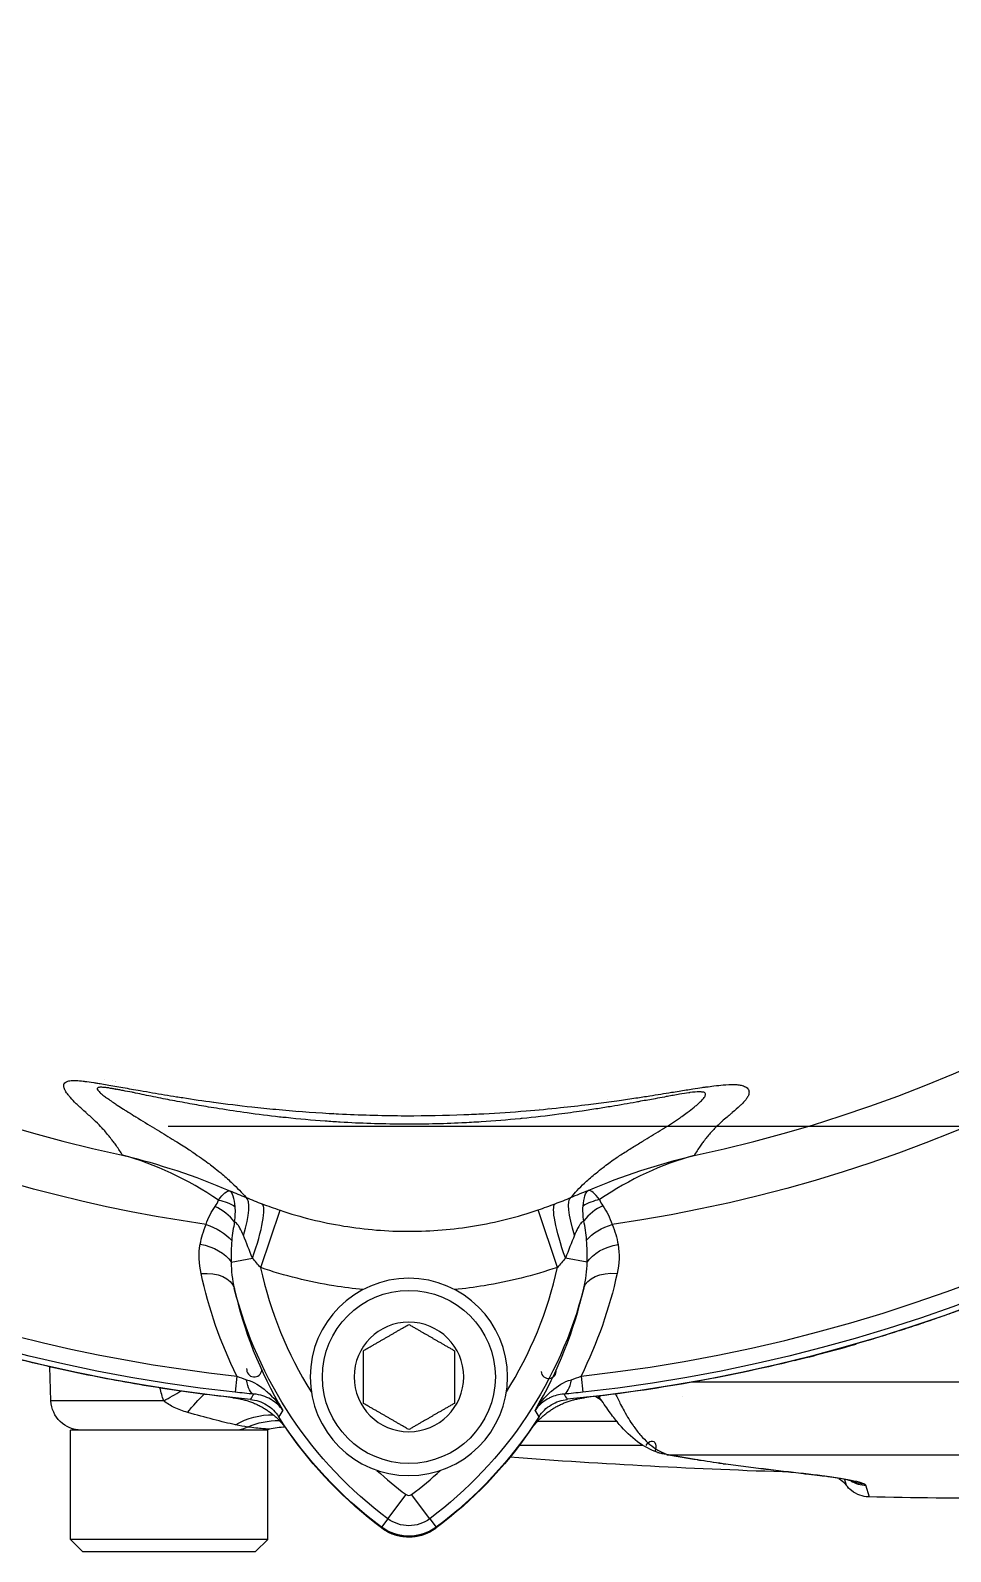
# Model space of a CAD drawing. Header units: millimetres. Extents: x 553637 to 584936, y 5008 to 53898.
# Drawn here: x 560128.5 to 560189.1, y 42116 to 42216.2 of the extents above; entities that cross this region are included whole.
import ezdxf

# ---------------------------------------------------------------- set-up
doc = ezdxf.new("R2010")
doc.units = ezdxf.units.MM
doc.header["$LTSCALE"] = 10
doc.header["$MEASUREMENT"] = 0
doc.layers.add('2', color=2, linetype='Continuous')

msp = doc.modelspace()

# ---------------------------------------------------------------- linework, layer by layer
at = {"layer": '2'}
msp.add_line((560197.56, 42143.99, 9.82), (560137.56, 42143.99, 9.82), dxfattribs=at)
at = {"layer": '2', "extrusion": (-1, 1.31047e-06, 1.33332e-29)}
for p, q in [((560143.65, 42134.69), (560144.92, 42138.47)), ((560163.2, 42134.71), (560161.92, 42138.49)), ((560141.7, 42135.06), (560143.1, 42135.32)), ((560165.16, 42135.05), (560163.73, 42135.32)), ((560129.83, 42125.92), (560129.75, 42128.16)), ((560142.07, 42127.54), (560141.96, 42126.48)), ((560164.75, 42127.54), (560164.87, 42126.48)), ((560216.7, 42127.14), (560172.08, 42127.14)), ((560137.26, 42125.92), (560129.83, 42125.92)), ((560167.12, 42124.55), (560161.87, 42124.55)), ((560144.11, 42123.99), (560131.11, 42123.99)), ((560131.11, 42116.79), (560131.11, 42123.99)), ((560144.11, 42116.79), (560144.11, 42123.99)), ((560160.7, 42122.99), (560168.81, 42122.99)), ((560170.61, 42122.35), (560214.6, 42122.35)), ((560173.94, 42121.81), (560173.94, 42121.81)), ((560182.11, 42120.74), (560182.22, 42120.36)), ((560183.76, 42119.58), (560183.52, 42120.36)), ((560152.03, 42118.15), (560153.23, 42119.75)), ((560154.79, 42118.15), (560153.59, 42119.75)), ((560152.03, 42118.15), (560151.61, 42117.59)), ((560154.79, 42118.15), (560155.2, 42117.59)), ((560144.11, 42116.79), (560131.11, 42116.79)), ((560131.91, 42115.99), (560131.11, 42116.79)), ((560143.31, 42115.99), (560144.11, 42116.79)), ((560131.91, 42115.99), (560143.31, 42115.99))]:
    msp.add_line(p, q, dxfattribs=at)
at = {"layer": '2', "extrusion": (3.3667e-22, 2.56909e-16, -1)}
for radius in [6.5, 3.61]:
    msp.add_circle((-560153.41, 42127.49), radius, dxfattribs=at)
at = {"layer": '2'}
msp.add_circle((560153.41, 42127.49), 5.7, dxfattribs=at)
for centre, radius, start, end in [((560153.41, 42231.49), 91.36, 101.9162, 258.0836), ((560153.41, 42231.49), 91.36, 281.878, 78.1218), ((560153.41, 42231.49), 104.56, 276.2287, 353.7751), ((560153.41, 42231.49), 104.56, 200.1521, 263.7751), ((560168.38, 42140), 25.3, 192.1333, 212.2334), ((560138.29, 42140.15), 25.5, 327.6578, 347.6869), ((560153.41, 42231.48), 106, 283.8639, 286.1361), ((560143.22, 42127.99), 0.5, 174.6504, 354.6504), ((560162.62, 42127.89), 0.5, 185.3547, 5.3547), ((560168.38, 42140), 25.3, 227.5579, 233.2015), ((560138.29, 42140.15), 25.5, 306.8698, 312.457), ((560153.41, 42119.99), 0.3, 233.13, 306.8698)]:
    msp.add_arc(centre, radius, start, end, dxfattribs=at)
at = {"layer": '2', "extrusion": (3.3667e-22, 2.56909e-16, -1)}
for centre, radius, start, end in [((-560153.41, 42231.49), 105.99, 275.6479, 354.351), ((-560153.41, 42231.49), 105.99, 185.6479, 264.351), ((-560153.41, 42231.49), 105.63, 276.2249, 353.7714), ((-560153.41, 42231.49), 105.63, 186.2249, 263.7714), ((-560153.41, 42231.49), 94.9, 188.0915, 261.884), ((-560153.41, 42231.49), 94.9, 278.0915, 341.1672), ((-560168.38, 42140), 27.3, 306.8037, 345.8341), ((-560138.29, 42140.15), 27.5, 194.3449, 233.1302), ((-560179.81, 42132.96), 4.5, 226.9722, 227.1597), ((-560179.81, 42132.96), 4.5, 282.8403, 283.0287), ((-560131.83, 42125.99), 2, 270.0001, 358.0001), ((-560168.38, 42140), 27.99, 306.8053, 327.2755), ((-560138.29, 42140.15), 28.2, 212.7999, 233.1302), ((-560192.61, 42560.63), 439.64, 271.8257, 274.2449), ((-560180.63, 42119.15), 2, 123.9348, 142.5477), ((-560192.61, 42528.58), 409.09, 268.7485, 271.2516), ((-560153.41, 42119.99), 2.99, 233.1302, 306.87), ((-560153.41, 42119.99), 2.3, 233.1302, 306.87)]:
    msp.add_arc(centre, radius, start, end, dxfattribs=at)
at = {"layer": '2'}
for centre, major_axis, ratio, start_param, end_param in [((560141.07, 42135.66), (-1.57, -3.68), 0.237822, 1.98859, 3.088358), ((560140.39, 42136.81), (-1.79, 1.74), 0.69597, 4.517015, 5.186106), ((560142.3, 42135.17), (-1.41, -3.74), 0.17634, 1.67724, 3.083531), ((560061.87, 42232.98), (-112.65, 85.87), 0.396405, 2.880715, 2.899209), ((560166.24, 42137.15), (-2.39, -0.72), 0.813327, -1.699688, -1.229841), ((560166.45, 42136.85), (-1.78, -1.76), 0.698392, -2.053067, -1.393924), ((560163.34, 42129.34), (-0.26, 2.99), 0.276748, 3.177919, 3.941499), ((560170.72, 42124.34), (0.34, 1.97), 0.737239, 6.023578, 6.024808), ((560170.44, 42124.41), (-0.64, -1.9), 0.678253, 0, 0.301748), ((560170.72, 42124.34), (0.34, 1.97), 0.737239, 3.141593, 3.298035), ((560172.76, 42123.99), (0.32, 1.97), 0.744152, 3.141593, 3.291138), ((560174.39, 42123.75), (0.27, 1.98), 0.682034, 3.141593, 3.272403), ((560179.63, 42123.11), (0.22, 1.99), 0.687067, 3.141593, 3.256367), ((560183.57, 42122.35), (-1.91, -0.59), 0.997905, 0.717961, 1.251218), ((560183.44, 42122.46), (-0.84, -1.81), 0.98699, 0.028233, 0.418273), ((560152.9, 42120.33), (-1.86, -2.35), 0.133014, 0, 0.006658)]:
    msp.add_ellipse(centre, major_axis=major_axis, ratio=ratio, start_param=start_param, end_param=end_param, dxfattribs=at)
at = {"layer": '2', "extrusion": (3.3667e-22, 2.56909e-16, -1)}
for centre, major_axis, ratio, start_param, end_param in [((560165.7, 42135.66), (-1.57, 3.68), 0.221611, -1.156846, -0.052714), ((560140.6, 42137.12), (-2.4, 0.71), 0.810051, 1.446094, 1.924912), ((560164.5, 42135.18), (-1.42, 3.74), 0.168615, -1.467827, -0.059072), ((560139.82, 42135.93), (-2.32, 0.94), 0.6313, 1.41416, 2.250939), ((560167.03, 42135.94), (-2.32, -0.93), 0.631919, 0.889402, 1.723254), ((560139.43, 42134.64), (-2.46, 0.44), 0.64256, 1.548457, 2.609814), ((560167.42, 42134.62), (-2.46, -0.42), 0.642659, 0.526226, 1.587579), ((560139.49, 42132.71), (-2.44, -0.55), 0.617656, 1.799084, 3.097202), ((560167.35, 42132.72), (-2.44, 0.55), 0.61716, 0.044369, 1.340389), ((560143.48, 42129.34), (-0.26, -2.99), 0.275932, 0.036317, 0.800399), ((560137.03, 42125.74), (-4.44, -2.5), 0.008339, 1.627164, 1.888203), ((560139.58, 42123.01), (-2.69, -4.33), 0.359614, 1.852564, 2.200678), ((560167.64, 42127.21), (-1.61, -1.19), 0.291561, 0, 0.331121), ((560150.73, 42125.15), (8.91, -0.97), 0.000014, 3.112108, 3.140353), ((560161.78, 42125.77), (-3.21, -0.35), 0.000022, -3.138682, -3.092637), ((560143.81, 42120.13), (-3.12, -4.04), 0.87386, 2.019779, 2.558638), ((560142.1, 42125.99), (0, -2), 0.776204, 5.827424, 6.283185), ((560144.52, 42119.61), (-2.89, -4.2), 0.943611, 2.147553, 2.583501), ((560163.38, 42135.1), (16.86, -17.51), 0.864578, 1.385326, 1.756266), ((560149.36, 42121.92), (-3.97, 2.09), 0.021488, -0.043382, -0.040792), ((560143.44, 42135.1), (-16.86, -17.51), 0.864578, -1.756266, -1.385326), ((560157.43, 42121.91), (3.99, 2.1), 0.021433, 0.040673, 0.044184), ((560169.33, 42122.78), (-0.159, -0.474), 0.678254, 1.75584, 4.897433), ((560179.88, 42120.58), (-3.64, 0.24), 0.111541, -3.421167, -3.183985), ((560153.92, 42120.33), (-1.86, 2.35), 0.133039, 3.141596, 3.148252)]:
    msp.add_ellipse(centre, major_axis=major_axis, ratio=ratio, start_param=start_param, end_param=end_param, dxfattribs=at)
at = {"layer": '2'}
for points, degree, knots in [([(560258.74, 42219.56), (560257.13, 42205.36), (560253.13, 42191.42), (560246.79, 42178.3), (560232.09, 42157.72), (560212.22, 42142.33), (560202.95, 42136.86), (560193.09, 42132.62), (560182.87, 42129.66)], 5, [-0.9996129, -0.9996129, -0.9996129, -0.9996129, -0.9996129, -0.9996129, -0.5, -0.5, -0.5, -0.1279723, -0.1279723, -0.1279723, -0.1279723, -0.1279723, -0.1279723]), ([(560134.55, 42142.1), (560134.42, 42142.3), (560134.29, 42142.5), (560134.14, 42142.71), (560134.08, 42142.8), (560134.02, 42142.88), (560133.95, 42142.97), (560133.89, 42143.05), (560133.82, 42143.14), (560133.76, 42143.23), (560133.62, 42143.4), (560133.47, 42143.58), (560133.31, 42143.76), (560133.27, 42143.8), (560133.23, 42143.84), (560133.2, 42143.88), (560133.07, 42144.03), (560132.93, 42144.17), (560132.77, 42144.32), (560132.76, 42144.33), (560132.74, 42144.35), (560132.72, 42144.37), (560132.55, 42144.53), (560132.36, 42144.7), (560132.17, 42144.87), (560132.16, 42144.88), (560132.15, 42144.89), (560132.14, 42144.9), (560131.96, 42145.06), (560131.78, 42145.23), (560131.61, 42145.39), (560131.57, 42145.42), (560131.53, 42145.46), (560131.49, 42145.49), (560131.35, 42145.63), (560131.22, 42145.76), (560131.11, 42145.89), (560131.06, 42145.95), (560131.01, 42146.01), (560130.96, 42146.07), (560130.89, 42146.16), (560130.83, 42146.25), (560130.78, 42146.33), (560130.78, 42146.34), (560130.78, 42146.35), (560130.77, 42146.35), (560130.73, 42146.43), (560130.7, 42146.51), (560130.68, 42146.58), (560130.67, 42146.64), (560130.67, 42146.7), (560130.68, 42146.75), (560130.68, 42146.77), (560130.69, 42146.78), (560130.7, 42146.79), (560130.72, 42146.84), (560130.75, 42146.88), (560130.8, 42146.91), (560130.83, 42146.93), (560130.86, 42146.94), (560130.9, 42146.96), (560130.96, 42146.98), (560131.04, 42147), (560131.15, 42147.01), (560131.24, 42147.01), (560131.34, 42147.02), (560131.47, 42147.01), (560131.48, 42147.01), (560131.49, 42147.01), (560131.5, 42147.01), (560131.63, 42147.01), (560131.78, 42146.99), (560131.96, 42146.98), (560131.99, 42146.97), (560132.02, 42146.97), (560132.06, 42146.96), (560132.23, 42146.94), (560132.43, 42146.92), (560132.65, 42146.88), (560132.69, 42146.88), (560132.74, 42146.87), (560132.79, 42146.86), (560132.88, 42146.85), (560132.97, 42146.83), (560133.07, 42146.82), (560133.22, 42146.79), (560133.37, 42146.77), (560133.53, 42146.74), (560133.85, 42146.68), (560134.2, 42146.62), (560134.57, 42146.56), (560134.57, 42146.56), (560134.57, 42146.56), (560134.57, 42146.55), (560134.94, 42146.49), (560135.32, 42146.42), (560135.71, 42146.35), (560135.98, 42146.31), (560136.25, 42146.26), (560136.52, 42146.21), (560137.04, 42146.12), (560137.56, 42146.04), (560138.09, 42145.95), (560138.23, 42145.93), (560138.37, 42145.91), (560138.52, 42145.89), (560139.18, 42145.78), (560139.86, 42145.68), (560140.54, 42145.59), (560140.54, 42145.59), (560140.55, 42145.59), (560140.55, 42145.59), (560141.38, 42145.48), (560142.22, 42145.37), (560143.07, 42145.28), (560143.59, 42145.22), (560144.12, 42145.17), (560144.64, 42145.12), (560145.81, 42145.01), (560146.99, 42144.92), (560148.16, 42144.85), (560148.37, 42144.84), (560148.57, 42144.83), (560148.78, 42144.82), (560150.16, 42144.75), (560151.53, 42144.71), (560152.91, 42144.7), (560153.03, 42144.7), (560153.15, 42144.7), (560153.27, 42144.7), (560154.52, 42144.7), (560155.78, 42144.72), (560157.03, 42144.77), (560157.47, 42144.79), (560157.91, 42144.81), (560158.35, 42144.83), (560159.28, 42144.88), (560160.21, 42144.94), (560161.14, 42145.02), (560161.89, 42145.08), (560162.65, 42145.15), (560163.4, 42145.23), (560164.01, 42145.29), (560164.63, 42145.36), (560165.24, 42145.44), (560165.46, 42145.46), (560165.69, 42145.49), (560165.91, 42145.52), (560166.37, 42145.58), (560166.82, 42145.64), (560167.27, 42145.7), (560167.64, 42145.76), (560168.01, 42145.81), (560168.37, 42145.87), (560168.68, 42145.91), (560168.98, 42145.96), (560169.28, 42146.01), (560169.77, 42146.08), (560170.25, 42146.16), (560170.71, 42146.24), (560170.88, 42146.26), (560171.05, 42146.29), (560171.21, 42146.32), (560171.53, 42146.37), (560171.83, 42146.42), (560172.12, 42146.46), (560172.34, 42146.5), (560172.54, 42146.53), (560172.73, 42146.56), (560172.82, 42146.57), (560172.9, 42146.58), (560172.98, 42146.59), (560173.17, 42146.62), (560173.34, 42146.64), (560173.5, 42146.66), (560173.73, 42146.69), (560173.93, 42146.71), (560174.11, 42146.73), (560174.18, 42146.73), (560174.24, 42146.74), (560174.3, 42146.74), (560174.56, 42146.76), (560174.75, 42146.76), (560174.91, 42146.75), (560174.98, 42146.75), (560175.04, 42146.74), (560175.09, 42146.74), (560175.2, 42146.72), (560175.29, 42146.71), (560175.37, 42146.68), (560175.43, 42146.67), (560175.48, 42146.65), (560175.52, 42146.63), (560175.57, 42146.61), (560175.61, 42146.59), (560175.64, 42146.57), (560175.68, 42146.54), (560175.72, 42146.51), (560175.75, 42146.47), (560175.8, 42146.4), (560175.82, 42146.33), (560175.82, 42146.25), (560175.82, 42146.18), (560175.81, 42146.11), (560175.78, 42146.04), (560175.75, 42145.97), (560175.71, 42145.9), (560175.66, 42145.83), (560175.59, 42145.73), (560175.49, 42145.62), (560175.38, 42145.5), (560175.33, 42145.45), (560175.28, 42145.4), (560175.22, 42145.35), (560175.07, 42145.21), (560174.9, 42145.06), (560174.72, 42144.91), (560174.69, 42144.88), (560174.67, 42144.86), (560174.64, 42144.84), (560174.55, 42144.76), (560174.46, 42144.68), (560174.37, 42144.61), (560174.26, 42144.51), (560174.15, 42144.42), (560174.05, 42144.33), (560174.05, 42144.32), (560174.04, 42144.32), (560174.03, 42144.31), (560173.86, 42144.15), (560173.7, 42144), (560173.55, 42143.85), (560173.52, 42143.81), (560173.49, 42143.78), (560173.46, 42143.75), (560173.28, 42143.57), (560173.13, 42143.39), (560172.99, 42143.21), (560172.91, 42143.12), (560172.84, 42143.03), (560172.77, 42142.94), (560172.71, 42142.86), (560172.66, 42142.78), (560172.6, 42142.7), (560172.46, 42142.49), (560172.33, 42142.29), (560172.21, 42142.08)], 3, [0, 0, 0, 0, 0.0073551, 0.0073551, 0.0073551, 0.010394, 0.010394, 0.010394, 0.013396, 0.013396, 0.013396, 0.0194312, 0.0194312, 0.0194312, 0.0207879, 0.0207879, 0.0207879, 0.0254574, 0.0254574, 0.0254574, 0.0259849, 0.0259849, 0.0259849, 0.0311819, 0.0311819, 0.0311819, 0.0314695, 0.0314695, 0.0314695, 0.0363788, 0.0363788, 0.0363788, 0.0374781, 0.0374781, 0.0374781, 0.0415758, 0.0415758, 0.0415758, 0.0435015, 0.0435015, 0.0435015, 0.0465214, 0.0465214, 0.0465214, 0.0467728, 0.0467728, 0.0467728, 0.0495477, 0.0495477, 0.0495477, 0.0519698, 0.0519698, 0.0519698, 0.0525741, 0.0525741, 0.0525741, 0.0545682, 0.0545682, 0.0545682, 0.0555941, 0.0555941, 0.0555941, 0.0571667, 0.0571667, 0.0571667, 0.058466, 0.058466, 0.058466, 0.0585631, 0.0585631, 0.0585631, 0.0597652, 0.0597652, 0.0597652, 0.0599771, 0.0599771, 0.0599771, 0.0610645, 0.0610645, 0.0610645, 0.061284, 0.061284, 0.061284, 0.0617141, 0.0617141, 0.0617141, 0.0623637, 0.0623637, 0.0623637, 0.0636522, 0.0636522, 0.0636522, 0.063663, 0.063663, 0.063663, 0.0649622, 0.0649622, 0.0649622, 0.0658562, 0.0658562, 0.0658562, 0.0675607, 0.0675607, 0.0675607, 0.0680166, 0.0680166, 0.0680166, 0.0701483, 0.0701483, 0.0701483, 0.0701592, 0.0701592, 0.0701592, 0.0727577, 0.0727577, 0.0727577, 0.0743701, 0.0743701, 0.0743701, 0.0779546, 0.0779546, 0.0779546, 0.0785782, 0.0785782, 0.0785782, 0.0827837, 0.0827837, 0.0827837, 0.0831516, 0.0831516, 0.0831516, 0.0869947, 0.0869947, 0.0869947, 0.0883486, 0.0883486, 0.0883486, 0.091215, 0.091215, 0.091215, 0.0935456, 0.0935456, 0.0935456, 0.0954408, 0.0954408, 0.0954408, 0.096144, 0.096144, 0.096144, 0.0975681, 0.0975681, 0.0975681, 0.0987425, 0.0987425, 0.0987425, 0.0997244, 0.0997244, 0.0997244, 0.101341, 0.101341, 0.101341, 0.1019302, 0.1019302, 0.1019302, 0.1030834, 0.1030834, 0.1030834, 0.1039395, 0.1039395, 0.1039395, 0.1043182, 0.1043182, 0.1043182, 0.1052388, 0.1052388, 0.1052388, 0.106538, 0.106538, 0.106538, 0.1070452, 0.1070452, 0.1070452, 0.1091365, 0.1091365, 0.1091365, 0.1100122, 0.1100122, 0.1100122, 0.111735, 0.111735, 0.111735, 0.1130497, 0.1130497, 0.1130497, 0.1143335, 0.1143335, 0.1143335, 0.1161082, 0.1161082, 0.1161082, 0.1195304, 0.1195304, 0.1195304, 0.1222454, 0.1222454, 0.1222454, 0.1247274, 0.1247274, 0.1247274, 0.1283459, 0.1283459, 0.1283459, 0.1299244, 0.1299244, 0.1299244, 0.1344207, 0.1344207, 0.1344207, 0.1351214, 0.1351214, 0.1351214, 0.137456, 0.137456, 0.137456, 0.1403183, 0.1403183, 0.1403183, 0.1404934, 0.1404934, 0.1404934, 0.1455153, 0.1455153, 0.1455153, 0.1465796, 0.1465796, 0.1465796, 0.1526784, 0.1526784, 0.1526784, 0.1559093, 0.1559093, 0.1559093, 0.158787, 0.158787, 0.158787, 0.1663032, 0.1663032, 0.1663032, 0.1663032]), ([(560164.09, 42139.31), (560164.35, 42139.62), (560164.64, 42139.93), (560164.98, 42140.26), (560165, 42140.28), (560165.02, 42140.29), (560165.04, 42140.31), (560165.25, 42140.51), (560165.48, 42140.71), (560165.74, 42140.92), (560165.88, 42141.04), (560166.04, 42141.16), (560166.2, 42141.29), (560166.32, 42141.38), (560166.45, 42141.48), (560166.59, 42141.58), (560166.71, 42141.67), (560166.84, 42141.76), (560166.97, 42141.85), (560167.18, 42141.99), (560167.4, 42142.14), (560167.63, 42142.29), (560167.72, 42142.34), (560167.8, 42142.4), (560167.89, 42142.45), (560168, 42142.52), (560168.12, 42142.59), (560168.23, 42142.67), (560168.44, 42142.79), (560168.65, 42142.92), (560168.87, 42143.05), (560168.9, 42143.07), (560168.93, 42143.09), (560168.96, 42143.1), (560169.33, 42143.33), (560169.73, 42143.57), (560170.12, 42143.81), (560170.14, 42143.82), (560170.16, 42143.83), (560170.18, 42143.85), (560170.54, 42144.07), (560170.91, 42144.31), (560171.24, 42144.54), (560171.29, 42144.57), (560171.34, 42144.61), (560171.39, 42144.64), (560171.51, 42144.73), (560171.63, 42144.82), (560171.75, 42144.9), (560171.91, 42145.02), (560172.06, 42145.14), (560172.2, 42145.25), (560172.27, 42145.31), (560172.33, 42145.37), (560172.4, 42145.42), (560172.46, 42145.48), (560172.53, 42145.53), (560172.58, 42145.59), (560172.65, 42145.65), (560172.71, 42145.72), (560172.77, 42145.78), (560172.8, 42145.82), (560172.84, 42145.86), (560172.87, 42145.9), (560172.91, 42145.96), (560172.94, 42146.02), (560172.95, 42146.08), (560172.96, 42146.1), (560172.96, 42146.13), (560172.95, 42146.15), (560172.94, 42146.17), (560172.93, 42146.19), (560172.91, 42146.2), (560172.9, 42146.22), (560172.87, 42146.23), (560172.84, 42146.24), (560172.82, 42146.25), (560172.8, 42146.25), (560172.77, 42146.26), (560172.75, 42146.26), (560172.73, 42146.26), (560172.71, 42146.26), (560172.69, 42146.27), (560172.66, 42146.27), (560172.63, 42146.27), (560172.59, 42146.27), (560172.56, 42146.27), (560172.52, 42146.27), (560172.37, 42146.27), (560172.18, 42146.25), (560171.93, 42146.22), (560171.9, 42146.21), (560171.88, 42146.21), (560171.85, 42146.21), (560171.67, 42146.18), (560171.46, 42146.15), (560171.24, 42146.11), (560171.11, 42146.09), (560170.97, 42146.07), (560170.83, 42146.04), (560170.71, 42146.02), (560170.58, 42146), (560170.45, 42145.97), (560170.38, 42145.96), (560170.32, 42145.95), (560170.25, 42145.93), (560170.05, 42145.9), (560169.84, 42145.86), (560169.64, 42145.82), (560169.32, 42145.76), (560169, 42145.7), (560168.68, 42145.65), (560168.59, 42145.63), (560168.49, 42145.61), (560168.39, 42145.59), (560167.86, 42145.5), (560167.32, 42145.4), (560166.78, 42145.31), (560166.47, 42145.26), (560166.16, 42145.21), (560165.85, 42145.16), (560165.51, 42145.11), (560165.17, 42145.05), (560164.83, 42145), (560164.32, 42144.93), (560163.81, 42144.86), (560163.3, 42144.79), (560162.49, 42144.69), (560161.68, 42144.59), (560160.87, 42144.51), (560160.83, 42144.51), (560160.78, 42144.51), (560160.74, 42144.5), (560159.89, 42144.42), (560159.03, 42144.35), (560158.18, 42144.29), (560157.75, 42144.27), (560157.32, 42144.24), (560156.89, 42144.22), (560155.61, 42144.16), (560154.33, 42144.13), (560153.04, 42144.14), (560152.99, 42144.14), (560152.95, 42144.14), (560152.9, 42144.14), (560151.56, 42144.15), (560150.23, 42144.19), (560148.89, 42144.27), (560148.56, 42144.29), (560148.23, 42144.31), (560147.89, 42144.34), (560147.04, 42144.4), (560146.18, 42144.47), (560145.32, 42144.57), (560145.18, 42144.58), (560145.03, 42144.6), (560144.89, 42144.61), (560144.17, 42144.69), (560143.47, 42144.78), (560142.76, 42144.88), (560142.14, 42144.97), (560141.53, 42145.06), (560140.92, 42145.16), (560140.68, 42145.19), (560140.44, 42145.23), (560140.2, 42145.27), (560139.79, 42145.34), (560139.38, 42145.42), (560138.97, 42145.49), (560138.53, 42145.57), (560138.1, 42145.65), (560137.67, 42145.73), (560137.47, 42145.77), (560137.27, 42145.81), (560137.07, 42145.85), (560136.85, 42145.9), (560136.63, 42145.94), (560136.41, 42145.98), (560136.03, 42146.06), (560135.64, 42146.14), (560135.27, 42146.22), (560135.23, 42146.22), (560135.2, 42146.23), (560135.17, 42146.24), (560134.97, 42146.28), (560134.77, 42146.32), (560134.58, 42146.35), (560134.48, 42146.37), (560134.39, 42146.39), (560134.3, 42146.41), (560134.21, 42146.42), (560134.12, 42146.44), (560134.04, 42146.45), (560133.95, 42146.47), (560133.87, 42146.48), (560133.8, 42146.5), (560133.78, 42146.5), (560133.77, 42146.5), (560133.75, 42146.5), (560133.67, 42146.52), (560133.59, 42146.53), (560133.52, 42146.54), (560133.42, 42146.55), (560133.33, 42146.56), (560133.25, 42146.56), (560133.25, 42146.56), (560133.24, 42146.56), (560133.24, 42146.56), (560133.2, 42146.57), (560133.16, 42146.57), (560133.13, 42146.57), (560133.1, 42146.57), (560133.08, 42146.57), (560133.06, 42146.57), (560133.01, 42146.56), (560132.98, 42146.56), (560132.95, 42146.55), (560132.94, 42146.55), (560132.93, 42146.54), (560132.92, 42146.54), (560132.87, 42146.52), (560132.87, 42146.48), (560132.88, 42146.44), (560132.89, 42146.4), (560132.92, 42146.37), (560132.96, 42146.33), (560133.01, 42146.27), (560133.08, 42146.2), (560133.16, 42146.14), (560133.22, 42146.08), (560133.29, 42146.03), (560133.37, 42145.97), (560133.45, 42145.91), (560133.54, 42145.85), (560133.64, 42145.78), (560133.74, 42145.71), (560133.84, 42145.64), (560133.95, 42145.56), (560134.03, 42145.51), (560134.11, 42145.46), (560134.2, 42145.4), (560134.33, 42145.31), (560134.47, 42145.22), (560134.61, 42145.13), (560134.67, 42145.09), (560134.73, 42145.05), (560134.8, 42145.02), (560134.96, 42144.91), (560135.13, 42144.8), (560135.3, 42144.7), (560135.34, 42144.67), (560135.37, 42144.65), (560135.41, 42144.63), (560135.82, 42144.37), (560136.24, 42144.12), (560136.64, 42143.87), (560136.66, 42143.86), (560136.67, 42143.86), (560136.68, 42143.85), (560137.07, 42143.61), (560137.45, 42143.38), (560137.81, 42143.16), (560137.87, 42143.12), (560137.93, 42143.08), (560138, 42143.04), (560138.3, 42142.86), (560138.58, 42142.68), (560138.85, 42142.51), (560138.96, 42142.43), (560139.07, 42142.36), (560139.18, 42142.29), (560139.38, 42142.15), (560139.57, 42142.02), (560139.74, 42141.9), (560139.9, 42141.79), (560140.04, 42141.69), (560140.18, 42141.58), (560140.29, 42141.5), (560140.41, 42141.41), (560140.51, 42141.33), (560140.69, 42141.19), (560140.85, 42141.06), (560141.01, 42140.93), (560141.26, 42140.72), (560141.49, 42140.52), (560141.7, 42140.32), (560141.71, 42140.31), (560141.73, 42140.29), (560141.74, 42140.28), (560142.1, 42139.94), (560142.4, 42139.63), (560142.69, 42139.32)], 3, [0.0018479, 0.0018479, 0.0018479, 0.0018479, 0.0121133, 0.0121133, 0.0121133, 0.0127031, 0.0127031, 0.0127031, 0.0188736, 0.0188736, 0.0188736, 0.0223787, 0.0223787, 0.0223787, 0.0250709, 0.0250709, 0.0250709, 0.0275114, 0.0275114, 0.0275114, 0.0312918, 0.0312918, 0.0312918, 0.0326441, 0.0326441, 0.0326441, 0.0343812, 0.0343812, 0.0343812, 0.0373916, 0.0373916, 0.0373916, 0.0377768, 0.0377768, 0.0377768, 0.0429096, 0.0429096, 0.0429096, 0.0431809, 0.0431809, 0.0431809, 0.0480423, 0.0480423, 0.0480423, 0.0487612, 0.0487612, 0.0487612, 0.0506086, 0.0506086, 0.0506086, 0.053175, 0.053175, 0.053175, 0.0544226, 0.0544226, 0.0544226, 0.0557413, 0.0557413, 0.0557413, 0.0572514, 0.0572514, 0.0572514, 0.0583077, 0.0583077, 0.0583077, 0.060004, 0.060004, 0.060004, 0.060874, 0.060874, 0.060874, 0.0615156, 0.0615156, 0.0615156, 0.0621572, 0.0621572, 0.0621572, 0.0625398, 0.0625398, 0.0625398, 0.0627988, 0.0627988, 0.0627988, 0.0631196, 0.0631196, 0.0631196, 0.0634404, 0.0634404, 0.0634404, 0.0646123, 0.0646123, 0.0646123, 0.0647236, 0.0647236, 0.0647236, 0.0655306, 0.0655306, 0.0655306, 0.0660067, 0.0660067, 0.0660067, 0.0664281, 0.0664281, 0.0664281, 0.0666483, 0.0666483, 0.0666483, 0.0672899, 0.0672899, 0.0672899, 0.068274, 0.068274, 0.068274, 0.0685731, 0.0685731, 0.0685731, 0.0701996, 0.0701996, 0.0701996, 0.0711395, 0.0711395, 0.0711395, 0.0721654, 0.0721654, 0.0721654, 0.0737058, 0.0737058, 0.0737058, 0.0761381, 0.0761381, 0.0761381, 0.0762722, 0.0762722, 0.0762722, 0.0788385, 0.0788385, 0.0788385, 0.0801259, 0.0801259, 0.0801259, 0.0839712, 0.0839712, 0.0839712, 0.0841163, 0.0841163, 0.0841163, 0.08811, 0.08811, 0.08811, 0.0891039, 0.0891039, 0.0891039, 0.0916703, 0.0916703, 0.0916703, 0.0921058, 0.0921058, 0.0921058, 0.0942366, 0.0942366, 0.0942366, 0.0960856, 0.0960856, 0.0960856, 0.096803, 0.096803, 0.096803, 0.098052, 0.098052, 0.098052, 0.0993693, 0.0993693, 0.0993693, 0.0999837, 0.0999837, 0.0999837, 0.1006525, 0.1006525, 0.1006525, 0.1018379, 0.1018379, 0.1018379, 0.1019357, 0.1019357, 0.1019357, 0.1025773, 0.1025773, 0.1025773, 0.1028981, 0.1028981, 0.1028981, 0.1032189, 0.1032189, 0.1032189, 0.1035397, 0.1035397, 0.1035397, 0.1036043, 0.1036043, 0.1036043, 0.1039607, 0.1039607, 0.1039607, 0.1045021, 0.1045021, 0.1045021, 0.1045384, 0.1045384, 0.1045384, 0.1048228, 0.1048228, 0.1048228, 0.1050634, 0.1050634, 0.1050634, 0.1056024, 0.1056024, 0.1056024, 0.1057852, 0.1057852, 0.1057852, 0.1070684, 0.1070684, 0.1070684, 0.1081086, 0.1081086, 0.1081086, 0.1096348, 0.1096348, 0.1096348, 0.1108505, 0.1108505, 0.1108505, 0.1122011, 0.1122011, 0.1122011, 0.1136876, 0.1136876, 0.1136876, 0.1147675, 0.1147675, 0.1147675, 0.1165575, 0.1165575, 0.1165575, 0.1173338, 0.1173338, 0.1173338, 0.119428, 0.119428, 0.119428, 0.1199002, 0.1199002, 0.1199002, 0.1250329, 0.1250329, 0.1250329, 0.1251685, 0.1251685, 0.1251685, 0.1301656, 0.1301656, 0.1301656, 0.1310495, 0.1310495, 0.1310495, 0.1352983, 0.1352983, 0.1352983, 0.1371139, 0.1371139, 0.1371139, 0.140431, 0.140431, 0.140431, 0.1432311, 0.1432311, 0.1432311, 0.1455637, 0.1455637, 0.1455637, 0.1493238, 0.1493238, 0.1493238, 0.1553941, 0.1553941, 0.1553941, 0.1558291, 0.1558291, 0.1558291, 0.1660946, 0.1660946, 0.1660946, 0.1660946]), ([(560164.09, 42139.31), (560164.28, 42139.4), (560164.47, 42139.47), (560164.66, 42139.55), (560164.85, 42139.63), (560165.04, 42139.7), (560165.22, 42139.77)], 3, [0.000000252, 0.000000252, 0.000000252, 0.000000252, 0.000637184, 0.000637184, 0.000637184, 0.001274368, 0.001274368, 0.001274368, 0.001274368]), ([(560142.51, 42136.81), (560142.44, 42136.98), (560142.37, 42137.14), (560142.28, 42137.3), (560142.26, 42137.34), (560142.23, 42137.38), (560142.21, 42137.42), (560142.19, 42137.45), (560142.17, 42137.48), (560142.14, 42137.5), (560142.08, 42137.58), (560142.01, 42137.65), (560141.93, 42137.7)], 3, [0, 0, 0, 0, 0.00054576, 0.00054576, 0.00054576, 0.0006822, 0.0006822, 0.0006822, 0.00078453, 0.00078453, 0.00078453, 0.00109152, 0.00109152, 0.00109152, 0.00109152]), ([(560164.93, 42137.76), (560164.85, 42137.72), (560164.78, 42137.66), (560164.72, 42137.58), (560164.71, 42137.56), (560164.69, 42137.54), (560164.68, 42137.52), (560164.67, 42137.51), (560164.66, 42137.49), (560164.65, 42137.48), (560164.62, 42137.43), (560164.59, 42137.38), (560164.56, 42137.34), (560164.51, 42137.25), (560164.47, 42137.16), (560164.43, 42137.08), (560164.39, 42136.99), (560164.36, 42136.91), (560164.32, 42136.82)], 3, [0, 0, 0, 0, 0.000289335, 0.000289335, 0.000289335, 0.000361669, 0.000361669, 0.000361669, 0.000415919, 0.000415919, 0.000415919, 0.00057867, 0.00057867, 0.00057867, 0.000868006, 0.000868006, 0.000868006, 0.001157341, 0.001157341, 0.001157341, 0.001157341]), ([(560150.39, 42133.24), (560149.75, 42133.31), (560149.1, 42133.39), (560148.47, 42133.49), (560146.84, 42133.76), (560145.23, 42134.15), (560143.65, 42134.69)], 3, [0.012923948, 0.012923948, 0.012923948, 0.012923948, 0.014856193, 0.014856193, 0.014856193, 0.019798721, 0.019798721, 0.019798721, 0.019798721]), ([(560163.2, 42134.71), (560161.62, 42134.17), (560160.01, 42133.77), (560158.38, 42133.5), (560157.73, 42133.4), (560157.08, 42133.31), (560156.42, 42133.24)], 3, [0, 0, 0, 0, 0.004955566, 0.004955566, 0.004955566, 0.006928103, 0.006928103, 0.006928103, 0.006928103]), ([(560178.81, 42128.57), (560176.54, 42128.01), (560174.24, 42127.53), (560169.64, 42126.71), (560167.32, 42126.38), (560164.99, 42126.12)], 3, [0.000001, 0.000001, 0.000001, 0.000001, 0.702175, 0.702175, 1.40435, 1.40435, 1.40435, 1.40435]), ([(560142.71, 42127.31), (560143.2, 42127.17), (560143.63, 42126.89), (560144.01, 42126.56), (560144.04, 42126.54), (560144.06, 42126.53), (560144.08, 42126.51), (560144.48, 42126.15), (560144.82, 42125.73), (560145.11, 42125.28)], 3, [0, 0, 0, 0, 0.001518095, 0.001518095, 0.001518095, 0.001601822, 0.001601822, 0.001601822, 0.003203644, 0.003203644, 0.003203644, 0.003203644]), ([(560161.72, 42125.29), (560162, 42125.73), (560162.35, 42126.15), (560162.75, 42126.51), (560162.77, 42126.53), (560162.79, 42126.55), (560162.81, 42126.56), (560163.19, 42126.89), (560163.62, 42127.17), (560164.12, 42127.31)], 3, [0, 0, 0, 0, 0.00160022, 0.00160022, 0.00160022, 0.001683551, 0.001683551, 0.001683551, 0.003200441, 0.003200441, 0.003200441, 0.003200441]), ([(560145.11, 42125.28), (560144.91, 42125.56), (560144.66, 42125.81), (560144.34, 42126), (560144.33, 42126), (560144.31, 42126.01), (560144.3, 42126.02), (560143.99, 42126.2), (560143.62, 42126.33), (560143.19, 42126.36)], 3, [0, 0, 0, 0, 0.001607954, 0.001607954, 0.001607954, 0.001677327, 0.001677327, 0.001677327, 0.003215958, 0.003215958, 0.003215958, 0.003215958]), ([(560163.63, 42126.36), (560163.29, 42126.33), (560162.99, 42126.25), (560162.73, 42126.13), (560162.66, 42126.1), (560162.59, 42126.06), (560162.52, 42126.02), (560162.39, 42125.94), (560162.27, 42125.86), (560162.15, 42125.76), (560161.98, 42125.62), (560161.84, 42125.46), (560161.72, 42125.29)], 3, [0, 0, 0, 0, 0.001201353, 0.001201353, 0.001201353, 0.00153948, 0.00153948, 0.00153948, 0.002207001, 0.002207001, 0.002207001, 0.003212598, 0.003212598, 0.003212598, 0.003212598]), ([(560167.03, 42126.36), (560167.14, 42126.14), (560167.25, 42125.91), (560167.36, 42125.68), (560167.44, 42125.54), (560167.51, 42125.39), (560167.59, 42125.25), (560167.69, 42125.07), (560167.8, 42124.89), (560167.9, 42124.72), (560167.99, 42124.57), (560168.09, 42124.42), (560168.19, 42124.28), (560168.2, 42124.26), (560168.22, 42124.24), (560168.23, 42124.22), (560168.38, 42124.01), (560168.53, 42123.81), (560168.69, 42123.63), (560168.85, 42123.46), (560169, 42123.3), (560169.16, 42123.16), (560169.5, 42122.85), (560169.86, 42122.61), (560170.22, 42122.47)], 3, [0.000864505, 0.000864505, 0.000864505, 0.000864505, 0.001621557, 0.001621557, 0.001621557, 0.002117854, 0.002117854, 0.002117854, 0.002753211, 0.002753211, 0.002753211, 0.003311323, 0.003311323, 0.003311323, 0.003388567, 0.003388567, 0.003388567, 0.004235709, 0.004235709, 0.004235709, 0.005037337, 0.005037337, 0.005037337, 0.006777134, 0.006777134, 0.006777134, 0.006777134]), ([(560138.84, 42125.15), (560138.53, 42125.23), (560138.23, 42125.34), (560137.95, 42125.48), (560137.7, 42125.6), (560137.47, 42125.74), (560137.26, 42125.92)], 3, [0, 0, 0, 0, 0.000974228, 0.000974228, 0.000974228, 0.001788841, 0.001788841, 0.001788841, 0.001788841]), ([(560142.98, 42126.01), (560143.16, 42125.99), (560143.34, 42125.95), (560143.7, 42125.83), (560143.87, 42125.75), (560144.2, 42125.55), (560144.35, 42125.44), (560144.62, 42125.17), (560144.73, 42125.03), (560144.83, 42124.87)], 3, [0, 0, 0, 0, 0.0556198, 0.0556198, 0.1126851, 0.1126851, 0.1697507, 0.1697507, 0.2253703, 0.2253703, 0.2253703, 0.2253703]), ([(560161.99, 42124.87), (560162.09, 42125.03), (560162.21, 42125.17), (560162.47, 42125.44), (560162.62, 42125.55), (560162.95, 42125.75), (560163.12, 42125.83), (560163.48, 42125.95), (560163.66, 42125.99), (560163.84, 42126.01)], 3, [0, 0, 0, 0, 0.0555392, 0.0555392, 0.112518, 0.112518, 0.1694965, 0.1694965, 0.225036, 0.225036, 0.225036, 0.225036]), ([(560169.81, 42122.51), (560169.34, 42122.67), (560168.89, 42122.92), (560168.04, 42123.54), (560167.64, 42123.93), (560167.07, 42124.6), (560166.88, 42124.85), (560166.47, 42125.41), (560166.25, 42125.73), (560166.04, 42126.02)], 3, [0, 0, 0, 0, 1.645496, 1.645496, 3.373753, 3.373753, 4.311571, 4.311571, 5.453241, 5.453241, 5.453241, 5.453241]), ([(560141.98, 42124.34), (560141.55, 42124.43), (560141.06, 42124.55), (560140.51, 42124.69), (560139.99, 42124.83), (560139.43, 42124.98), (560138.84, 42125.15)], 3, [0.001410255, 0.001410255, 0.001410255, 0.001410255, 0.003454459, 0.003454459, 0.003454459, 0.005374946, 0.005374946, 0.005374946, 0.005374946]), ([(560143.83, 42124.07), (560144.06, 42124.05), (560144.21, 42124.04), (560144.21, 42124.04), (560144.21, 42124.04), (560144.21, 42124.04), (560144.21, 42124.04), (560144.21, 42124.04), (560144.05, 42124.05), (560143.79, 42124.08), (560143.53, 42124.1), (560143.17, 42124.14), (560142.78, 42124.19)], 3, [0.002367471, 0.002367471, 0.002367471, 0.002367471, 0.004473789, 0.004473789, 0.004473789, 0.004487884, 0.004487884, 0.004487884, 0.006710684, 0.006710684, 0.006710684, 0.008947578, 0.008947578, 0.008947578, 0.008947578]), ([(560181.74, 42120.81), (560181.43, 42120.86), (560181.05, 42120.92), (560180.25, 42121.02), (560179.84, 42121.07), (560179.41, 42121.12)], 3, [4.247378, 4.247378, 4.247378, 4.247378, 6.401454, 6.401454, 8.226976, 8.226976, 8.226976, 8.226976]), ([(560182.65, 42120.62), (560182.65, 42120.62), (560182.65, 42120.62), (560182.65, 42120.62), (560182.6, 42120.64), (560182.41, 42120.68), (560182.21, 42120.73), (560181.61, 42120.83), (560181.15, 42120.9), (560180.25, 42121.02), (560179.85, 42121.07), (560179.41, 42121.12)], 3, [0.699446, 0.699446, 0.699446, 0.699446, 0.802012, 0.802012, 1.856831, 1.856831, 3.721049, 3.721049, 6.39404, 6.39404, 8.227173, 8.227173, 8.227173, 8.227173]), ([(560183.68, 42119.59), (560183.49, 42119.6), (560183.31, 42119.63), (560182.93, 42119.77), (560182.74, 42119.87), (560182.44, 42120.11), (560182.32, 42120.23), (560182.22, 42120.36)], 3, [0.07726, 0.07726, 0.07726, 0.07726, 0.642678, 0.642678, 1.273988, 1.273988, 1.784202, 1.784202, 1.784202, 1.784202]), ([(560155.21, 42117.54), (560154.9, 42117.31), (560154.55, 42117.12), (560154.18, 42117), (560153.41, 42116.88), (560152.64, 42117), (560152.26, 42117.12), (560151.92, 42117.31), (560151.61, 42117.54)], 5, [0.26908, 0.26908, 0.26908, 0.26908, 0.26908, 0.26908, 0.5, 0.5, 0.5, 0.7316051, 0.7316051, 0.7316051, 0.7316051, 0.7316051, 0.7316051])]:
    msp.add_open_spline(points, degree=degree, knots=knots, dxfattribs=at)
for points, degree in [([(560141.82, 42126.12), (560121.57, 42128.35), (560101.84, 42135.44), (560084.22, 42147.24), (560070.16, 42162.78), (560060.38, 42180.67)], 5), ([(560133.35, 42146.55), (560133.35, 42146.56), (560133.35, 42146.56), (560133.35, 42146.56)], 3), ([(560133.38, 42147.1), (560133.38, 42147.1), (560133.38, 42147.1), (560133.38, 42147.1)], 3), ([(560133.87, 42146.99), (560133.87, 42146.99), (560133.87, 42146.99), (560133.87, 42146.99)], 3), ([(560134.05, 42146.95), (560134.05, 42146.95), (560134.05, 42146.95), (560134.05, 42146.95)], 3), ([(560134.07, 42146.94), (560134.07, 42146.94), (560134.07, 42146.94), (560134.07, 42146.94)], 3), ([(560134.07, 42146.45), (560134.07, 42146.45), (560134.07, 42146.45), (560134.08, 42146.45)], 3), ([(560134.44, 42146.38), (560134.44, 42146.38), (560134.44, 42146.38), (560134.44, 42146.38)], 3), ([(560134.61, 42146.35), (560134.61, 42146.35), (560134.61, 42146.35), (560134.61, 42146.35)], 3), ([(560134.63, 42146.34), (560134.63, 42146.34), (560134.63, 42146.34), (560134.63, 42146.34)], 3), ([(560135.27, 42146.68), (560135.27, 42146.68), (560135.27, 42146.68), (560135.27, 42146.68)], 3), ([(560135.58, 42146.38), (560135.58, 42146.38), (560135.58, 42146.38), (560135.58, 42146.38)], 3), ([(560135.84, 42146.1), (560135.84, 42146.1), (560135.84, 42146.1), (560135.84, 42146.1)], 3), ([(560136.82, 42146.16), (560136.82, 42146.16), (560136.82, 42146.16), (560136.82, 42146.16)], 3), ([(560137.06, 42145.85), (560137.06, 42145.85), (560137.06, 42145.85), (560137.06, 42145.85)], 3), ([(560141.04, 42145.64), (560141.04, 42145.64), (560141.04, 42145.64), (560141.04, 42145.64)], 3), ([(560141.09, 42145.52), (560141.09, 42145.52), (560141.09, 42145.52), (560141.09, 42145.52)], 3), ([(560142.15, 42145.49), (560142.15, 42145.49), (560142.15, 42145.49), (560142.15, 42145.49)], 3), ([(560142.19, 42145.38), (560142.19, 42145.38), (560142.19, 42145.38), (560142.19, 42145.38)], 3), ([(560162.64, 42145.25), (560162.64, 42145.25), (560162.64, 42145.25), (560162.64, 42145.25)], 3), ([(560162.65, 42145.25), (560162.65, 42145.25), (560162.65, 42145.25), (560162.65, 42145.25)], 3), ([(560163.64, 42145.36), (560163.64, 42145.36), (560163.64, 42145.36), (560163.64, 42145.36)], 3), ([(560163.65, 42145.25), (560163.65, 42145.25), (560163.65, 42145.25), (560163.65, 42145.25)], 3), ([(560166.48, 42145.75), (560166.48, 42145.75), (560166.48, 42145.75), (560166.48, 42145.75)], 3), ([(560166.48, 42145.6), (560166.48, 42145.6), (560166.48, 42145.6), (560166.48, 42145.6)], 3), ([(560167.86, 42145.97), (560167.86, 42145.97), (560167.86, 42145.97), (560167.86, 42145.97)], 3), ([(560167.86, 42145.79), (560167.86, 42145.79), (560167.86, 42145.79), (560167.86, 42145.79)], 3), ([(560167.87, 42145.5), (560167.87, 42145.5), (560167.87, 42145.5), (560167.87, 42145.5)], 3), ([(560146.11, 42145.07), (560146.11, 42145.07), (560146.11, 42145.07), (560146.11, 42145.07)], 3), ([(560146.13, 42144.99), (560146.13, 42144.99), (560146.13, 42144.99), (560146.13, 42144.99)], 3), ([(560148.42, 42144.9), (560148.42, 42144.9), (560148.42, 42144.9), (560148.42, 42144.9)], 3), ([(560148.45, 42144.84), (560148.45, 42144.84), (560148.45, 42144.84), (560148.45, 42144.84)], 3), ([(560162.01, 42145.19), (560162.01, 42145.19), (560162.01, 42145.19), (560162.01, 42145.19)], 3), ([(560162.01, 42145.09), (560162.01, 42145.09), (560162.01, 42145.09), (560162.01, 42145.09)], 3), ([(560162.65, 42145.15), (560162.65, 42145.15), (560162.65, 42145.15), (560162.65, 42145.15)], 3), ([(560162.66, 42145.15), (560162.66, 42145.15), (560162.66, 42145.15), (560162.66, 42145.15)], 3), ([(560134.55, 42142.1), (560136.94, 42141.52), (560139.3, 42140.74), (560141.62, 42139.75)], 3), ([(560140.87, 42139.13), (560138.83, 42140.51), (560136.72, 42141.51), (560134.55, 42142.1)], 3), ([(560165.22, 42139.77), (560167.51, 42140.75), (560169.84, 42141.51), (560172.21, 42142.08)], 3), ([(560172.21, 42142.08), (560170.06, 42141.5), (560167.98, 42140.53), (560165.97, 42139.17)], 3), ([(560137.41, 42141.07), (560137.41, 42141.07), (560137.41, 42141.07), (560137.41, 42141.07)], 3), ([(560138.2, 42140.7), (560138.2, 42140.7), (560138.2, 42140.7), (560138.2, 42140.7), (560138.2, 42140.7)], 4), ([(560138.5, 42140.55), (560138.5, 42140.55), (560138.5, 42140.55), (560138.5, 42140.55)], 3), ([(560138.54, 42140.53), (560138.54, 42140.53), (560138.54, 42140.53), (560138.54, 42140.53)], 3), ([(560140.87, 42139.13), (560141.18, 42139.56), (560141.44, 42139.77), (560141.62, 42139.75)], 3), ([(560141.09, 42139.4), (560141.09, 42139.4), (560141.09, 42139.4), (560141.09, 42139.4)], 3), ([(560141.62, 42139.75), (560141.97, 42139.61), (560142.32, 42139.47), (560142.68, 42139.32)], 3), ([(560141.97, 42138.69), (560141.92, 42139.26), (560141.79, 42139.63), (560141.62, 42139.75)], 3), ([(560142.12, 42139.55), (560142.12, 42139.55), (560142.12, 42139.55), (560142.12, 42139.55)], 3), ([(560142.69, 42139.32), (560143.03, 42139.17), (560143.39, 42139.02), (560143.75, 42138.89)], 3), ([(560163.05, 42138.9), (560163.4, 42139.03), (560163.75, 42139.17), (560164.09, 42139.31)], 3), ([(560164.89, 42138.74), (560164.94, 42139.3), (560165.05, 42139.66), (560165.22, 42139.77)], 3), ([(560165.97, 42139.17), (560165.66, 42139.59), (560165.4, 42139.8), (560165.22, 42139.77)], 3), ([(560140.05, 42137.53), (560140.2, 42137.98), (560140.4, 42138.38), (560140.65, 42138.72)], 3), ([(560140.53, 42138.55), (560140.53, 42138.55), (560140.53, 42138.55), (560140.53, 42138.55)], 3), ([(560140.65, 42138.72), (560140.75, 42138.86), (560140.83, 42138.99), (560140.87, 42139.13)], 3), ([(560141.93, 42137.7), (560141.97, 42138.07), (560141.99, 42138.4), (560141.97, 42138.69)], 3), ([(560141.97, 42138.68), (560141.97, 42138.68), (560141.97, 42138.68), (560141.97, 42138.68)], 3), ([(560143.75, 42138.89), (560144.13, 42138.75), (560144.52, 42138.61), (560144.92, 42138.47)], 3), ([(560144.92, 42138.47), (560146.3, 42138.01), (560149.09, 42137.32), (560153.44, 42136.96), (560157.76, 42137.33), (560160.55, 42138.02), (560161.92, 42138.49)], 3), ([(560164.93, 42137.76), (560164.89, 42138.12), (560164.86, 42138.45), (560164.89, 42138.74)], 3), ([(560165.97, 42139.17), (560166, 42139.03), (560166.09, 42138.9), (560166.19, 42138.76)], 3), ([(560166.19, 42138.76), (560166.45, 42138.41), (560166.65, 42138), (560166.81, 42137.53)], 3), ([(560166.47, 42138.32), (560166.47, 42138.32), (560166.47, 42138.32), (560166.47, 42138.32)], 3), ([(560166.47, 42138.32), (560166.47, 42138.32), (560166.47, 42138.32), (560166.47, 42138.32)], 3), ([(560139.66, 42136.23), (560139.74, 42136.67), (560139.88, 42137.1), (560140.05, 42137.53)], 3), ([(560140.19, 42137.9), (560140.19, 42137.9), (560140.19, 42137.9), (560140.19, 42137.9)], 3), ([(560141.93, 42137.7), (560141.84, 42137.32), (560141.78, 42136.91), (560141.74, 42136.48)], 3), ([(560141.85, 42137.33), (560141.85, 42137.33), (560141.85, 42137.33), (560141.85, 42137.33), (560141.85, 42137.33)], 4), ([(560141.88, 42137.48), (560141.88, 42137.48), (560141.88, 42137.48), (560141.88, 42137.48)], 3), ([(560141.88, 42137.47), (560141.88, 42137.47), (560141.88, 42137.47), (560141.88, 42137.47)], 3), ([(560150.42, 42137.25), (560150.42, 42137.25), (560150.42, 42137.25), (560150.42, 42137.25)], 3), ([(560165.12, 42136.5), (560165.09, 42136.94), (560165.02, 42137.37), (560164.93, 42137.76)], 3), ([(560165.03, 42137.25), (560165.03, 42137.25), (560165.03, 42137.25), (560165.03, 42137.25)], 3), ([(560165.03, 42137.25), (560165.03, 42137.25), (560165.03, 42137.25), (560165.03, 42137.25)], 3), ([(560166.66, 42137.93), (560166.66, 42137.93), (560166.66, 42137.93), (560166.66, 42137.93)], 3), ([(560166.81, 42137.53), (560166.98, 42137.1), (560167.12, 42136.66), (560167.19, 42136.21)], 3), ([(560139.72, 42134.3), (560139.58, 42134.95), (560139.55, 42135.59), (560139.66, 42136.23)], 3), ([(560141.74, 42136.48), (560141.71, 42136.01), (560141.69, 42135.54), (560141.7, 42135.06)], 3), ([(560142.36, 42137.15), (560142.36, 42137.15), (560142.36, 42137.15), (560142.36, 42137.15)], 3), ([(560142.37, 42137.12), (560142.37, 42137.12), (560142.37, 42137.12), (560142.37, 42137.12)], 3), ([(560142.47, 42136.9), (560142.47, 42136.9), (560142.47, 42136.9), (560142.47, 42136.9), (560142.47, 42136.9)], 4), ([(560143.1, 42135.32), (560142.9, 42135.82), (560142.72, 42136.32), (560142.51, 42136.81)], 3), ([(560164.32, 42136.82), (560164.12, 42136.33), (560163.93, 42135.82), (560163.73, 42135.32)], 3), ([(560164.31, 42136.79), (560164.31, 42136.79), (560164.31, 42136.79), (560164.31, 42136.79)], 3), ([(560164.31, 42136.78), (560164.31, 42136.78), (560164.31, 42136.78), (560164.31, 42136.78)], 3), ([(560164.36, 42136.9), (560164.36, 42136.9), (560164.36, 42136.9), (560164.36, 42136.9)], 3), ([(560165.16, 42135.05), (560165.17, 42135.54), (560165.15, 42136.02), (560165.12, 42136.5)], 3), ([(560167.19, 42136.21), (560167.3, 42135.58), (560167.27, 42134.95), (560167.13, 42134.31)], 3), ([(560143.65, 42134.69), (560143.46, 42134.9), (560143.28, 42135.11), (560143.1, 42135.32)], 3), ([(560163.73, 42135.32), (560163.56, 42135.12), (560163.38, 42134.91), (560163.2, 42134.71)], 3), ([(560142.07, 42127.54), (560140.99, 42129.74), (560140.22, 42132), (560139.72, 42134.3)], 3), ([(560141.7, 42135.06), (560141.7, 42134.47), (560141.78, 42133.9), (560141.91, 42133.32)], 3), ([(560167.13, 42134.31), (560166.62, 42132), (560165.84, 42129.74), (560164.75, 42127.54)], 3), ([(560164.93, 42133.33), (560165.07, 42133.9), (560165.15, 42134.48), (560165.16, 42135.05)], 3), ([(560141.91, 42133.32), (560142.53, 42130.56), (560143.56, 42127.87), (560145.11, 42125.28)], 3), ([(560161.72, 42125.29), (560163.26, 42127.87), (560164.31, 42130.57), (560164.93, 42133.33)], 3), ([(560142.04, 42132.79), (560142.04, 42132.79), (560142.04, 42132.79), (560142.04, 42132.79)], 3), ([(560142.09, 42132.58), (560142.09, 42132.58), (560142.09, 42132.58), (560142.09, 42132.58)], 3), ([(560164.75, 42132.58), (560164.75, 42132.58), (560164.75, 42132.58), (560164.75, 42132.58)], 3), ([(560164.81, 42132.8), (560164.81, 42132.8), (560164.81, 42132.8), (560164.81, 42132.8)], 3), ([(560142.49, 42131.15), (560142.49, 42131.15), (560142.49, 42131.15), (560142.49, 42131.15)], 3), ([(560142.73, 42130.41), (560142.73, 42130.41), (560142.73, 42130.41), (560142.73, 42130.41)], 3), ([(560164.1, 42130.41), (560164.1, 42130.41), (560164.1, 42130.41), (560164.1, 42130.41)], 3), ([(560164.35, 42131.15), (560164.35, 42131.15), (560164.35, 42131.15), (560164.35, 42131.15)], 3), ([(560143.17, 42129.21), (560143.17, 42129.21), (560143.17, 42129.21), (560143.17, 42129.21)], 3), ([(560163.66, 42129.22), (560163.66, 42129.22), (560163.66, 42129.22), (560163.66, 42129.22)], 3), ([(560142.07, 42127.54), (560142.28, 42127.46), (560142.49, 42127.38), (560142.71, 42127.31)], 3), ([(560164.12, 42127.31), (560164.34, 42127.38), (560164.55, 42127.46), (560164.75, 42127.54)], 3), ([(560137.26, 42125.92), (560137.16, 42126.19), (560137.08, 42126.48), (560137.01, 42126.76)], 3), ([(560143.19, 42126.36), (560142.79, 42126.39), (560142.37, 42126.44), (560141.96, 42126.48)], 3), ([(560142.98, 42126.01), (560143.05, 42126.12), (560143.12, 42126.24), (560143.19, 42126.36)], 3), ([(560164.87, 42126.48), (560164.45, 42126.44), (560164.04, 42126.39), (560163.63, 42126.36)], 3), ([(560163.63, 42126.36), (560163.7, 42126.24), (560163.77, 42126.12), (560163.84, 42126.01)], 3), ([(560166.1, 42125.93), (560165.97, 42126.02), (560165.84, 42126.11), (560165.7, 42126.2)], 3), ([(560166.04, 42126.02), (560165.99, 42126.09), (560165.93, 42126.16), (560165.88, 42126.22)], 3), ([(560141.82, 42126.12), (560142.89, 42126), (560143.92, 42125.58), (560144.78, 42124.88), (560145.39, 42124)], 4), ([(560145.11, 42125.28), (560145.01, 42125.15), (560144.92, 42125.01), (560144.83, 42124.87)], 3), ([(560161.43, 42124), (560162.04, 42124.88), (560162.9, 42125.58), (560163.93, 42126), (560164.99, 42126.12)], 4), ([(560161.99, 42124.87), (560161.9, 42125.01), (560161.81, 42125.15), (560161.72, 42125.29)], 3), ([(560142.78, 42124.19), (560142.54, 42124.23), (560142.28, 42124.27), (560141.98, 42124.34)], 3), ([(560145.26, 42124.18), (560144.91, 42124.17), (560144.55, 42124.12), (560144.21, 42124.04)], 3), ([(560144.21, 42124.04), (560144.06, 42124), (560143.9, 42123.99), (560143.75, 42123.99)], 3), ([(560170.38, 42122.37), (560170.19, 42122.4), (560170, 42122.45), (560169.81, 42122.51)], 3), ([(560170.22, 42122.47), (560170.35, 42122.42), (560170.48, 42122.38), (560170.61, 42122.35)], 3), ([(560172.44, 42122.02), (560171.74, 42122.13), (560171.07, 42122.25), (560170.38, 42122.37)], 3), ([(560170.61, 42122.35), (560171.31, 42122.23), (560171.97, 42122.12), (560172.66, 42122.01)], 3), ([(560174.12, 42121.77), (560173.54, 42121.85), (560172.97, 42121.93), (560172.44, 42122.02)], 3), ([(560172.66, 42122.01), (560173.18, 42121.92), (560173.73, 42121.84), (560174.3, 42121.76)], 3), ([(560179.41, 42121.12), (560177.65, 42121.31), (560175.89, 42121.53), (560174.12, 42121.77)], 3), ([(560174.3, 42121.76), (560176.06, 42121.53), (560177.81, 42121.31), (560179.57, 42121.11)], 3), ([(560179.57, 42121.11), (560180.59, 42121), (560182.3, 42120.77), (560183.18, 42120.56), (560183.39, 42120.46)], 3), ([(560182.11, 42120.74), (560182.11, 42120.74), (560182.11, 42120.74), (560182.11, 42120.74)], 3), ([(560155.21, 42117.54), (560155.21, 42117.54), (560155.22, 42117.54), (560155.22, 42117.55)], 3)]:
    msp.add_open_spline(points, degree=degree, dxfattribs=at)
for points in [[(560150.41, 42129.22), (560151.91, 42130.08), (560153.41, 42130.95)], [(560153.41, 42130.95), (560154.91, 42130.08), (560156.41, 42129.22)], [(560150.41, 42125.75), (560150.41, 42127.49), (560150.41, 42129.22)], [(560156.41, 42129.22), (560156.41, 42127.49), (560156.41, 42125.75)], [(560153.41, 42124.02), (560151.91, 42124.89), (560150.41, 42125.75)], [(560156.41, 42125.75), (560154.91, 42124.89), (560153.41, 42124.02)]]:
    msp.add_rational_spline(points, [1.29060117245, 1.49025786867, 1.29060117245], degree=2, dxfattribs=at)

doc.saveas('drawing.dxf')
